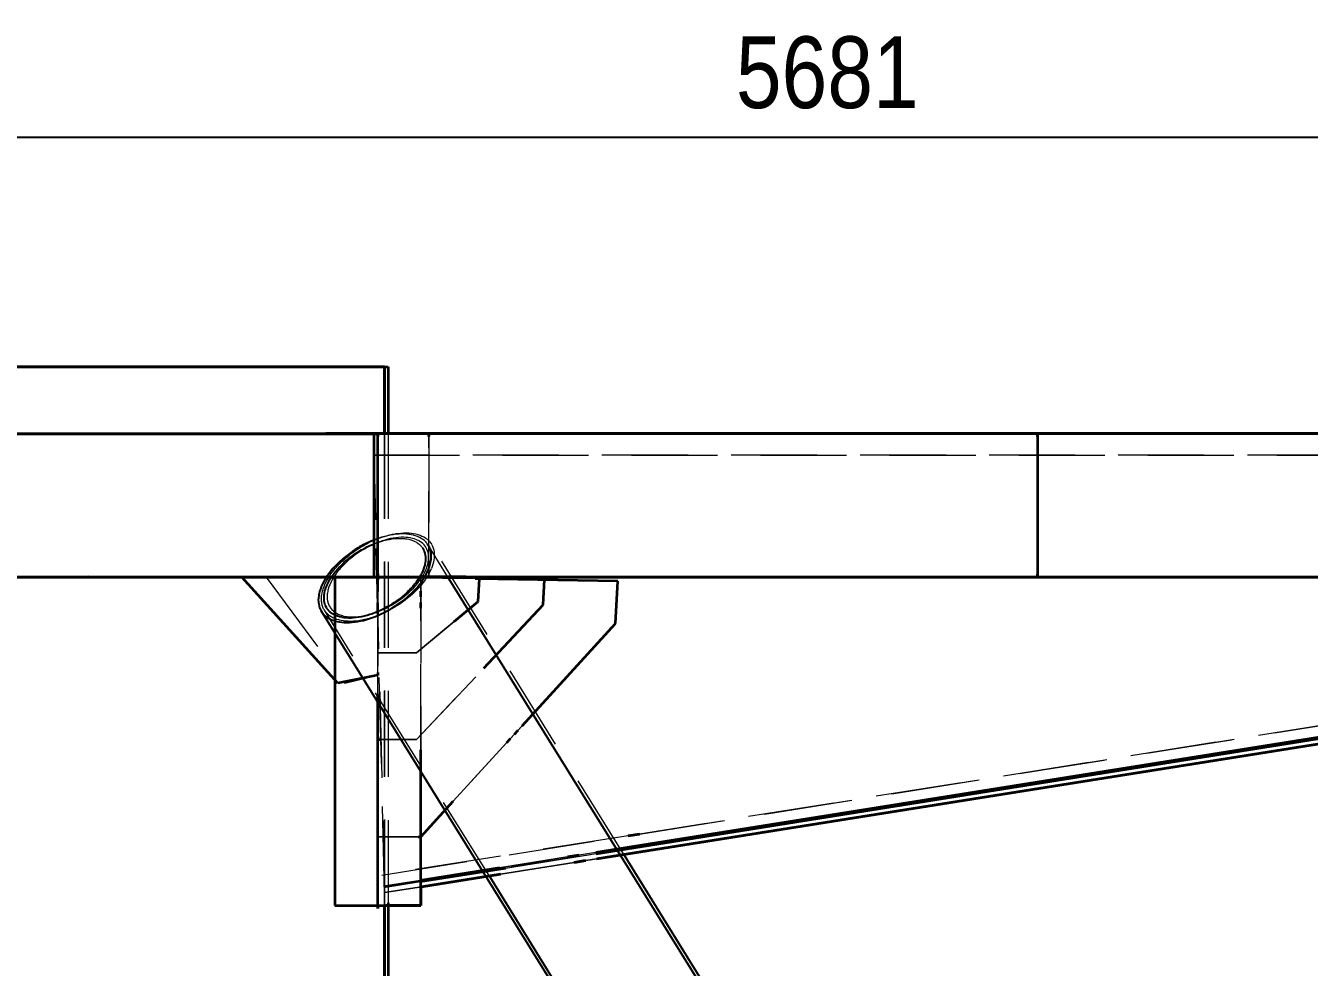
# Model space of a CAD drawing. Header units: millimetres. Extents: x -11795 to 47768, y 22971 to 65021.
# Drawn here: x 16617 to 18855, y 40875 to 42516 of the extents above; entities that cross this region are included whole.
import ezdxf

# ---------------------------------------------------------------- set-up
doc = ezdxf.new("R2010")
doc.units = ezdxf.units.MM
doc.linetypes.add('HIDDEN_50', pattern=[225, 150, -75])
for name, color, linetype, lineweight in [('DIMENSIONS', 3, 'Continuous', 18), ('PLATE_HIDDEN', 8, 'HIDDEN_50', 18), ('PLATE_VISIBLE', 7, 'Continuous', 35), ('PROFILE_HIDDEN', 9, 'HIDDEN_50', 18), ('PROFILE_VISIBLE', 4, 'Continuous', 25)]:
    doc.layers.add(name, color=color, linetype=linetype, lineweight=lineweight)
doc.styles.add('OpenSansCondensed-Light', font='OpenSansCondensed-Light.ttf')
doc.dimstyles.new('DIM_1_50', dxfattribs={"dimscale": 50, "dimtxt": 2.5, "dimasz": 2.5, "dimexe": 1.5, "dimexo": 1.5, "dimgap": 1, "dimtad": 1, "dimdec": 0, "dimzin": 12, "dimdsep": 46, "dimtxsty": 'OpenSansCondensed-Light', "dimtsz": 0.00125, "dimcen": 2.5, "dimclrd": 3, "dimclre": 3, "dimclrt": 3, "dimazin": 3, "dimtfac": 0.5, "dimtmove": 2, "dimatfit": 3})

msp = doc.modelspace()

# ---------------------------------------------------------------- linework, layer by layer
at = {"layer": 'PLATE_HIDDEN'}
for p, q in [((17156.2, 41804.8), (15542.1, 41804.8)), ((17231.2, 41804.8), (15633.2, 41804.8)), ((15711.4, 41804.8), (17156.2, 41804.8)), ((17110.3, 41804.9), (17245, 41804.9)), ((17163.6, 41804.9), (17110.3, 41804.9)), ((17198.4, 41804.9), (17156.2, 41804.9)), ((17245.2, 41804.9), (17156.2, 41804.9)), ((17156.2, 41804.9), (17245.2, 41804.9)), ((17248.6, 41804.9), (17163.6, 41804.9)), ((17246.2, 41804.9), (17223.3, 41804.9)), ((17223.3, 41804.9), (17246.1, 41804.9)), ((17238.3, 41804.9), (17223.3, 41804.9)), ((17223.3, 41804.9), (17242.9, 41004.9)), ((17238.3, 41804.9), (17223.3, 41804.9)), ((17223.3, 41804.9), (17242.9, 41004.9)), ((17223.3, 41804.9), (17238.3, 41804.9)), ((17242.9, 41004.9), (17223.3, 41804.9)), ((17223.3, 41804.9), (17238.3, 41804.9)), ((17238.3, 41804.9), (17223.3, 41804.9)), ((17231.2, 41554.9), (17231.2, 41804.9)), ((17231.2, 41804.9), (17246.1, 41804.9)), ((17231.2, 41554.9), (17231.2, 41804.9)), ((17231.2, 41804.9), (17246.1, 41804.9)), ((17231.2, 41804.9), (17231.2, 41554.9)), ((17231.2, 40978.8), (17231.2, 41804.9)), ((17231.2, 41554.9), (17231.2, 41804.9)), ((17231.2, 41804.9), (17246.1, 41804.9)), ((17231.2, 41554.9), (17231.2, 41804.9)), ((17231.2, 41804.9), (17246.1, 41804.9)), ((17231.2, 41555.7), (17231.2, 41804.8)), ((17231.2, 41559.9), (17231.2, 41799.9)), ((17231.2, 41559.9), (17231.2, 41799.9)), ((17231.2, 41799.9), (17231.2, 40982)), ((17231.2, 41799.9), (17231.2, 41559.9)), ((17231.2, 41799.8), (17231.2, 41560.7)), ((17242.9, 40981.7), (17242.9, 41807.1)), ((17242.9, 41807.1), (17242.9, 40981.7)), ((17242.9, 40981.7), (17242.9, 41807.1)), ((17249.1, 41806.5), (17249.1, 40987.1)), ((17320.3, 41799.9), (17320.3, 41554.9)), ((17320.3, 41554.9), (17320.3, 41799.9)), ((18381.2, 41559.9), (18381.2, 41799.9)), ((18381.2, 41799.9), (18381.2, 41559.9)), ((18381.2, 41799.9), (18381.2, 41554.9)), ((18381.2, 41554.9), (18381.2, 41799.9)), ((18381.2, 41554.9), (18381.2, 41799.9)), ((17223.3, 41767.5), (20696.8, 41767.5)), ((20696.8, 41767.5), (17223.3, 41767.5)), ((17223.3, 41767.5), (20696.8, 41767.5)), ((20696.8, 41767.5), (17223.3, 41767.5)), ((17238, 41035.6), (20691.9, 41585.5)), ((20691.9, 41585.5), (17687, 41107.1)), ((20691.9, 41585.5), (17687, 41107.1)), ((17687, 41107.1), (20691.9, 41585.5)), ((17231.2, 41554.8), (15542.1, 41554.8)), ((15633.2, 41554.8), (16726.3, 41554.8)), ((15711.4, 41554.8), (17231.2, 41554.8)), ((16726.3, 41554.8), (16726, 41555.5)), ((16726, 41555.5), (16941.5, 41554.8)), ((16941.5, 41554.8), (17231.2, 41554.8)), ((17231.2, 41553.8), (17036.6, 41554.5)), ((17036.6, 41554.5), (17173.7, 41369.8)), ((17156.2, 41554.8), (17151.2, 41554.8)), ((17151.2, 41554.8), (17156.2, 41554.8)), ((17227.7, 41554.8), (17152.9, 41554.8)), ((17156.2, 40982.3), (17156.2, 41554.9)), ((17156.2, 41554.9), (17306.2, 41554.9)), ((17186.2, 41554.8), (17156.2, 41554.8)), ((17169.9, 41554.8), (17179.9, 41554.8)), ((17176.8, 41554.9), (17226.2, 41554.9)), ((17189.8, 41554.8), (17229.6, 41554.8)), ((17226.2, 41554.8), (17196.2, 41554.8)), ((20407.7, 41554.9), (17207.5, 41554.9)), ((17207.5, 41554.9), (17357.1, 41554.9)), ((20412.7, 41554.9), (17215.8, 41554.9)), ((17215.8, 41554.9), (17219, 41554.9)), ((17219, 41554.9), (17320.3, 41554.9)), ((17231.2, 41554.8), (17227.7, 41554.8)), ((17231.2, 41554.9), (17408.4, 41556)), ((17231.2, 41554.8), (17231.2, 41555.7)), ((20621.8, 41554.9), (17231.2, 41554.9)), ((17231.2, 41554.9), (20621.8, 41554.9)), ((19194.8, 41554.9), (17231.2, 41554.9)), ((20621.8, 41554.9), (17231.2, 41554.9)), ((17231.2, 41554.9), (20621.8, 41554.9)), ((19194.8, 41554.9), (17231.2, 41554.9)), ((17231.2, 41102.4), (17231.2, 41554.9)), ((17231.2, 41554.9), (17649.5, 41548)), ((17231.2, 41272.1), (17231.2, 41554.9)), ((17231.2, 41554.9), (17521.8, 41550.1)), ((17231.2, 41422.9), (17231.2, 41554.9)), ((17231.2, 41554.9), (17231.2, 40978.8)), ((20621.8, 41554.9), (17231.2, 41554.9)), ((17231.2, 41554.9), (20621.8, 41554.9)), ((19194.8, 41554.9), (17231.2, 41554.9)), ((19196.8, 41554.9), (17231.2, 41554.9)), ((17231.2, 41383.9), (17231.2, 41553.8)), ((17400.7, 41552.1), (17236, 41554.8)), ((17255.8, 41555), (17236.1, 41554.9)), ((17266.1, 41554.9), (17236.2, 41554.9)), ((17236.2, 41554.9), (17266.1, 41554.9)), ((17266.1, 41554.9), (17236.2, 41554.9)), ((17266.1, 41554.9), (17236.2, 41554.9)), ((17236.2, 41554.9), (17266.1, 41554.9)), ((17266.1, 41554.9), (17236.2, 41554.9)), ((17236.2, 41554.9), (17266.1, 41554.9)), ((17236.2, 41554.9), (17266.1, 41554.9)), ((17266.1, 41554.9), (17236.2, 41554.9)), ((17256.1, 41554.4), (17236.2, 41554.8)), ((20621.8, 41554.9), (17241.9, 41554.9)), ((17241.9, 41554.9), (17293.8, 41554.9)), ((17335.9, 41554.9), (17276, 41554.9)), ((17276, 41554.9), (17335.9, 41554.9)), ((17335.8, 41554.9), (17276, 41554.9)), ((17335.9, 41554.9), (17276, 41554.9)), ((17276, 41554.9), (17335.9, 41554.9)), ((17335.8, 41554.9), (17276, 41554.9)), ((17276, 41554.9), (17335.8, 41554.9)), ((17276, 41554.9), (17335.9, 41554.9)), ((17335.9, 41554.9), (17276, 41554.9)), ((17405.5, 41552), (17276, 41554.1)), ((17305, 41555.3), (17285.3, 41555.2)), ((17293.8, 41554.9), (20621.8, 41554.9)), ((17306.2, 41554.9), (17301.5, 41554.9)), ((17306.2, 41530.2), (17306.2, 41554.9)), ((17306.2, 41554.9), (17306.2, 41016.8)), ((17313.2, 41554.9), (17333.1, 41554.9)), ((17320.3, 41554.9), (20562.3, 41554.9)), ((20562.3, 41554.9), (17320.3, 41554.9)), ((17320.3, 41554.9), (20562.3, 41554.9)), ((17320.3, 41554.9), (17470.2, 41554.9)), ((20562.3, 41554.9), (17320.3, 41554.9)), ((17357.1, 41554.9), (20562.3, 41554.9)), ((17357.1, 41554.9), (17506.7, 41554.9)), ((20562.3, 41554.9), (17357.1, 41554.9)), ((17405.6, 41554.9), (17375.7, 41554.9)), ((17375.7, 41554.9), (17405.6, 41554.9)), ((17405.7, 41554.9), (17375.8, 41554.9)), ((17375.8, 41554.9), (17405.7, 41554.9)), ((17375.8, 41554.9), (17405.7, 41554.9)), ((17375.8, 41554.9), (17405.7, 41554.9)), ((17405.7, 41554.9), (17375.8, 41554.9)), ((17408.4, 41556), (17383.8, 41555.9)), ((17408.4, 41556), (17406.1, 41512.4)), ((17408.2, 41551.7), (17408.4, 41556)), ((17413.8, 41043.5), (20695, 41566)), ((17470.2, 41554.9), (20696.8, 41554.9)), ((17506.7, 41554.9), (20711.9, 41554.9)), ((18306.2, 41554.9), (18456.2, 41554.9)), ((18456.2, 41554.9), (18306.2, 41554.9)), ((18456.2, 41554.9), (18306.2, 41554.9)), ((18306.2, 41554.9), (18456.2, 41554.9)), ((17231.2, 41550.1), (17231.2, 41422.9)), ((17231.2, 41550.1), (17231.2, 41388.6)), ((17231.2, 41550), (17231.2, 41276.9)), ((17231.2, 41549.9), (17231.2, 41102.4)), ((17231.2, 41510), (17231.2, 41529.9)), ((17521.8, 41550.1), (17519.5, 41506.4)), ((17649.5, 41548), (17645.6, 41474.2)), ((17406.1, 41512.4), (17298.8, 41422.9)), ((17306.2, 41510.4), (17306.2, 41520.3)), ((17231.2, 41350.6), (17231.2, 41490.1)), ((17519.5, 41506.4), (17298.8, 41272.1)), ((17306.2, 41253.8), (17306.2, 41500.6)), ((17298.8, 41422.9), (17364, 41477.2)), ((17645.6, 41474.2), (17306.2, 41102.4)), ((17298.8, 41422.9), (17231.2, 41422.9)), ((17231.2, 41422.9), (17298.8, 41422.9)), ((17298.8, 41272.1), (17415.9, 41396.4)), ((17173.7, 41369.8), (17231.2, 41383.9)), ((17475.9, 41288.3), (17482.5, 41295.6)), ((17298.8, 41272.1), (17231.2, 41272.1)), ((17236, 41272.1), (17298.8, 41272.1)), ((17362.7, 41164.4), (17455.9, 41266.4)), ((17462.6, 41273.7), (17469.2, 41281)), ((17667.3, 41104), (17238, 41035.6)), ((17667.3, 41104), (17238, 41035.6)), ((17238, 41035.6), (17667.3, 41104)), ((17306.2, 41102.4), (17231.2, 41102.4)), ((17231.2, 41102.4), (17301.5, 41102.4)), ((17561.8, 41067.1), (17443.4, 41048.3)), ((17611.5, 41072.8), (17453.6, 41047.7)), ((17453.6, 41047.7), (17611.5, 41072.8)), ((17611.2, 41075), (17581.6, 41070.3)), ((17593.2, 41060.7), (17612.9, 41063.8)), ((17612.9, 41063.8), (17593.2, 41060.7)), ((17593.2, 41060.7), (17612.9, 41063.8)), ((17593.2, 41060.7), (17612.9, 41063.8)), ((17612.9, 41063.8), (17593.2, 41060.7)), ((17593.2, 41060.7), (17612.9, 41063.8)), ((17612.9, 41063.8), (17593.2, 41060.7)), ((17241.1, 41016.1), (17384.2, 41038.8)), ((17445.2, 41037.1), (17573.5, 41057.6)), ((17573.5, 41057.6), (17445.2, 41037.1)), ((17445.2, 41037.1), (17573.5, 41057.6)), ((17445.2, 41037.1), (17573.5, 41057.6)), ((17573.5, 41057.6), (17445.2, 41037.1)), ((17445.2, 41037.1), (17573.5, 41057.6)), ((17573.5, 41057.6), (17445.2, 41037.1)), ((17305.2, 41026.3), (17241.1, 41016.1)), ((17305.6, 41024.1), (17241.4, 41013.9)), ((17241.4, 41013.9), (17305.6, 41024.1)), ((17242.9, 41004.9), (17307, 41015.1)), ((17307, 41015.1), (17242.9, 41004.9)), ((17242.9, 41004.9), (17307, 41015.1)), ((17242.9, 41004.9), (17307, 41015.1)), ((17307, 41015.1), (17242.9, 41004.9)), ((17242.9, 41004.9), (17307, 41015.1)), ((17307, 41015.1), (17242.9, 41004.9)), ((17245.2, 40982.3), (17156.2, 40982.3))]:
    msp.add_line(p, q, dxfattribs=at)
at = {"layer": 'PLATE_VISIBLE'}
for p, q in [((15174.2, 41921.4), (17249.1, 41921.4)), ((17242.9, 41921.4), (15174.2, 41921.4)), ((17242.9, 41807.1), (17242.9, 41921.4)), ((17242.9, 41921.4), (17242.9, 41807.1)), ((17242.9, 41807.1), (17242.9, 41921.4)), ((17249.1, 41921.4), (17249.1, 41806.5)), ((15542.1, 41804.8), (17156.2, 41804.8)), ((15633.2, 41804.8), (17231.2, 41804.8)), ((17156.2, 41804.8), (15711.4, 41804.8)), ((20621.8, 41804.9), (17140.3, 41804.9)), ((17140.3, 41804.9), (17193.6, 41804.9)), ((17156.2, 41804.9), (17306.2, 41804.9)), ((17193.6, 41804.9), (20621.8, 41804.9)), ((17306.2, 41804.9), (17198.4, 41804.9)), ((19196.8, 41804.9), (17224.2, 41804.9)), ((17224.2, 41804.9), (17224.2, 41554.9)), ((17231.2, 41799.9), (17231.2, 41804.9)), ((17231.2, 41804.9), (19194.8, 41804.9)), ((17231.2, 41799.9), (17231.2, 41804.9)), ((17231.2, 41804.9), (19194.8, 41804.9)), ((17231.2, 41554.9), (17231.2, 41804.9)), ((17231.2, 41804.9), (17231.2, 41799.9)), ((19194.8, 41804.9), (17231.2, 41804.9)), ((17231.2, 41804.9), (17231.2, 41799.9)), ((17231.2, 41804.8), (17231.2, 41799.8)), ((20696.8, 41804.9), (17238.3, 41804.9)), ((20696.8, 41804.9), (17238.3, 41804.9)), ((17238.3, 41804.9), (20696.8, 41804.9)), ((17238.3, 41804.9), (20771.8, 41804.9)), ((20771.8, 41804.9), (17238.3, 41804.9)), ((17245, 41804.9), (20621.8, 41804.9)), ((17306.2, 41804.9), (17245.2, 41804.9)), ((17245.2, 41804.9), (17306.2, 41804.9)), ((17246.1, 41804.9), (19194.8, 41804.9)), ((17246.1, 41804.9), (19194.8, 41804.9)), ((17246.1, 41804.9), (17287.2, 41804.9)), ((17246.1, 41804.9), (19194.8, 41804.9)), ((17246.1, 41804.9), (19196.8, 41804.9)), ((17314.7, 41804.9), (17246.2, 41804.9)), ((20621.8, 41804.9), (17248.6, 41804.9)), ((17287.2, 41804.9), (17522.2, 41804.9)), ((17306.2, 41804.9), (20621.8, 41804.9)), ((20621.8, 41804.9), (17306.2, 41804.9)), ((17306.2, 41804.9), (20621.8, 41804.9)), ((20621.8, 41804.9), (17306.2, 41804.9)), ((17306.2, 41804.9), (20621.8, 41804.9)), ((20621.8, 41804.9), (17306.2, 41804.9)), ((17306.2, 41804.9), (20621.8, 41804.9)), ((20621.8, 41804.9), (17306.2, 41804.9)), ((17306.2, 41804.9), (20621.8, 41804.9)), ((20621.8, 41804.9), (17306.2, 41804.9)), ((17306.2, 41804.9), (20621.8, 41804.9)), ((20621.8, 41804.9), (17306.2, 41804.9)), ((17522.2, 41804.9), (17314.7, 41804.9)), ((20562.3, 41804.9), (17320.3, 41804.9)), ((17320.3, 41804.9), (17320.3, 41799.9)), ((17320.3, 41799.9), (17320.3, 41804.9)), ((17320.3, 41804.9), (20562.3, 41804.9)), ((20283.3, 41804.9), (17483.1, 41804.9)), ((17483.1, 41804.9), (17539.9, 41804.9)), ((17539.9, 41804.9), (17483.1, 41804.9)), ((17483.1, 41804.9), (20283.3, 41804.9)), ((17522.2, 41804.9), (20771.8, 41804.9)), ((20771.8, 41804.9), (17522.2, 41804.9)), ((17539.9, 41804.9), (20582.5, 41804.9)), ((20582.5, 41804.9), (17539.9, 41804.9)), ((18456.2, 41804.9), (18306.2, 41804.9)), ((18306.2, 41804.9), (18456.2, 41804.9)), ((18306.2, 41804.9), (18456.2, 41804.9)), ((18456.2, 41804.9), (18306.2, 41804.9)), ((18381.2, 41799.9), (18381.2, 41804.9)), ((18381.2, 41804.9), (18381.2, 41799.9)), ((18381.2, 41804.9), (18381.2, 41554.9)), ((18381.2, 41804.9), (18381.2, 41799.9)), ((18381.2, 41799.9), (18381.2, 41804.9)), ((18381.2, 41799.9), (18381.2, 41804.9)), ((15542.1, 41554.8), (17151.2, 41554.8)), ((15542.2, 41554.8), (17169.9, 41554.8)), ((16726.3, 41554.8), (15633.2, 41554.8)), ((17151.2, 41554.8), (15711.4, 41554.8)), ((17152.9, 41554.8), (15711.5, 41554.8)), ((16726, 41555.5), (16726.3, 41554.8)), ((16941.5, 41554.8), (16726, 41555.5)), ((17156.2, 41554.8), (16941.5, 41554.8)), ((16993.9, 41554.9), (17176.8, 41554.9)), ((17161.2, 41369.8), (16993.9, 41554.9)), ((17190.4, 41554.9), (17138.5, 41554.9)), ((17138.5, 41554.9), (17313.2, 41554.9)), ((17156.2, 41554.9), (17156.2, 40982.3)), ((17301.5, 41554.9), (17156.2, 41554.9)), ((17179.9, 41554.8), (17189.8, 41554.8)), ((17196.2, 41554.8), (17186.2, 41554.8)), ((20557, 41554.9), (17190.4, 41554.9)), ((17224.2, 41554.9), (19196.8, 41554.9)), ((17226.2, 41554.9), (17231.2, 41554.9)), ((17231.2, 41554.8), (17226.2, 41554.8)), ((17229.6, 41554.8), (17234.6, 41554.8)), ((17231.2, 41560.7), (17231.2, 41555.7)), ((17231.2, 41554.9), (17231.2, 41559.9)), ((17231.2, 41554.9), (17231.2, 41559.9)), ((17231.2, 41559.9), (17231.2, 41554.9)), ((17231.2, 41555.7), (17231.2, 41554.8)), ((17236.2, 41554.9), (17231.2, 41554.9)), ((17231.2, 41554.9), (17236.2, 41554.9)), ((17236.2, 41554.9), (17231.2, 41554.9)), ((17236.2, 41554.9), (17231.2, 41554.9)), ((17231.2, 41554.9), (17236.2, 41554.9)), ((17236.2, 41554.9), (17231.2, 41554.9)), ((17231.2, 41554.9), (17231.2, 41549.9)), ((17236.2, 41554.8), (17231.2, 41554.9)), ((17231.2, 41554.9), (17231.2, 41550)), ((17236, 41554.8), (17231.2, 41554.9)), ((17236.1, 41554.9), (17231.2, 41554.9)), ((17231.2, 41554.9), (17231.2, 41550.1)), ((17231.2, 41554.9), (17231.2, 41550.1)), ((17231.2, 41529.9), (17231.2, 41554.9)), ((17231.2, 41554.9), (17236.2, 41554.9)), ((17231.2, 41554.9), (17236.2, 41554.9)), ((17236.2, 41554.9), (17231.2, 41554.9)), ((17234.6, 41554.8), (17231.2, 41554.8)), ((17285.3, 41555.2), (17255.8, 41555)), ((17276, 41554.1), (17256.1, 41554.4)), ((17276, 41554.9), (17266.1, 41554.9)), ((17266.1, 41554.9), (17276, 41554.9)), ((17276, 41554.9), (17266.1, 41554.9)), ((17276, 41554.9), (17266.1, 41554.9)), ((17266.1, 41554.9), (17276, 41554.9)), ((17276, 41554.9), (17266.1, 41554.9)), ((17266.1, 41554.9), (17276, 41554.9)), ((17266.1, 41554.9), (17276, 41554.9)), ((17276, 41554.9), (17266.1, 41554.9)), ((17383.8, 41555.9), (17305, 41555.3)), ((17333.1, 41554.9), (20497, 41554.9)), ((17375.7, 41554.9), (17335.8, 41554.9)), ((19194.8, 41554.9), (17335.8, 41554.9)), ((17335.8, 41554.9), (17375.7, 41554.9)), ((17375.8, 41554.9), (17335.9, 41554.9)), ((17335.9, 41554.9), (17375.8, 41554.9)), ((20497.1, 41554.9), (17335.9, 41554.9)), ((17335.9, 41554.9), (17375.8, 41554.9)), ((17335.9, 41554.9), (17375.8, 41554.9)), ((17375.8, 41554.9), (17335.9, 41554.9)), ((17521.8, 41550.1), (17400.7, 41552.1)), ((17649.5, 41548), (17405.5, 41552)), ((19194.8, 41554.9), (17405.6, 41554.9)), ((17405.6, 41554.9), (19194.8, 41554.9)), ((20497.1, 41554.9), (17405.7, 41554.9)), ((17405.7, 41554.9), (20497.1, 41554.9)), ((17405.7, 41554.9), (20497.1, 41554.9)), ((17405.7, 41554.9), (20497.1, 41554.9)), ((20497.1, 41554.9), (17405.7, 41554.9)), ((17406.1, 41512.4), (17408.2, 41551.7)), ((18456.2, 41554.9), (18306.2, 41554.9)), ((18306.2, 41554.9), (18456.2, 41554.9)), ((18456.2, 41554.9), (18306.2, 41554.9)), ((18306.2, 41554.9), (18456.2, 41554.9)), ((18381.2, 41554.9), (18381.2, 41559.9)), ((18381.2, 41559.9), (18381.2, 41554.9)), ((17306.2, 41520.3), (17306.2, 41530.2)), ((17519.5, 41506.4), (17521.8, 41550.1)), ((20473, 41530.6), (17611.2, 41075)), ((17645.6, 41474.2), (17649.5, 41548)), ((17231.2, 41490.1), (17231.2, 41510)), ((17306.2, 41500.6), (17306.2, 41510.4)), ((17364, 41477.2), (17406.1, 41512.4)), ((20463.5, 41526.9), (17611.5, 41072.8)), ((17611.5, 41072.8), (20463.5, 41526.9)), ((17612.9, 41063.8), (20474.8, 41519.5)), ((20474.8, 41519.5), (17612.9, 41063.8)), ((17612.9, 41063.8), (20474.8, 41519.5)), ((17612.9, 41063.8), (20474.8, 41519.5)), ((20474.8, 41519.5), (17612.9, 41063.8)), ((17612.9, 41063.8), (20474.8, 41519.5)), ((20474.8, 41519.5), (17612.9, 41063.8)), ((17415.9, 41396.4), (17519.5, 41506.4)), ((17482.5, 41295.6), (17645.6, 41474.2)), ((17231.2, 41383.9), (17161.2, 41369.8)), ((17231.2, 41388.6), (17231.2, 41383.9)), ((17231.2, 40977), (17231.2, 41350.6)), ((17469.2, 41281), (17475.9, 41288.3)), ((17231.2, 41276.9), (17231.2, 41272.1)), ((17231.2, 41272.1), (17236, 41272.1)), ((17455.9, 41266.4), (17462.6, 41273.7)), ((17306.2, 40982.3), (17306.2, 41253.8)), ((17306.2, 41102.4), (17362.7, 41164.4)), ((17687, 41107.1), (17667.3, 41104)), ((17687, 41107.1), (17667.3, 41104)), ((17667.3, 41104), (17687, 41107.1)), ((17301.5, 41102.4), (17306.2, 41102.4)), ((17581.6, 41070.3), (17561.8, 41067.1)), ((17573.5, 41057.6), (17593.2, 41060.7)), ((17593.2, 41060.7), (17573.5, 41057.6)), ((17573.5, 41057.6), (17593.2, 41060.7)), ((17573.5, 41057.6), (17593.2, 41060.7)), ((17593.2, 41060.7), (17573.5, 41057.6)), ((17573.5, 41057.6), (17593.2, 41060.7)), ((17593.2, 41060.7), (17573.5, 41057.6)), ((17443.4, 41048.3), (17305.2, 41026.3)), ((17453.6, 41047.7), (17305.6, 41024.1)), ((17305.6, 41024.1), (17453.6, 41047.7)), ((17307, 41015.1), (17445.2, 41037.1)), ((17445.2, 41037.1), (17307, 41015.1)), ((17307, 41015.1), (17445.2, 41037.1)), ((17307, 41015.1), (17445.2, 41037.1)), ((17445.2, 41037.1), (17307, 41015.1)), ((17307, 41015.1), (17445.2, 41037.1)), ((17445.2, 41037.1), (17307, 41015.1)), ((17384.2, 41038.8), (17413.8, 41043.5)), ((17306.2, 41016.8), (17306.2, 40982.3)), ((17156.2, 40982.3), (17306.2, 40982.3)), ((17231.2, 40982), (17231.2, 40977)), ((17242.9, 40400), (17242.9, 40981.7)), ((17242.9, 40981.7), (17242.9, 40400)), ((17242.9, 40400), (17242.9, 40981.7)), ((17306.2, 40982.3), (17245.2, 40982.3)), ((17249.1, 40987.1), (17249.1, 38129.2))]:
    msp.add_line(p, q, dxfattribs=at)
at = {"layer": 'PROFILE_HIDDEN'}
for p, q in [((17222, 41618), (17225.9, 41619.7)), ((17227.4, 41620.7), (17224.8, 41619.6)), ((17225.9, 41619.7), (17231, 41621.8)), ((17230, 41621.6), (17227.4, 41620.7)), ((17232.6, 41622.5), (17230, 41621.6)), ((17231, 41621.8), (17232.3, 41622.3)), ((17232.3, 41622.3), (17236.2, 41623.8)), ((17237.8, 41624.2), (17232.6, 41622.5)), ((17236.2, 41623.8), (17241.4, 41625.5)), ((17236.9, 41617.1), (17241.8, 41618.5)), ((17240.2, 41624.9), (17237.8, 41624.2)), ((17243.7, 41619.4), (17238.9, 41617.9)), ((17242.9, 41625.7), (17240.2, 41624.9)), ((17241.4, 41625.5), (17242.5, 41625.8)), ((17241.8, 41618.5), (17244.1, 41619.1)), ((17242.5, 41625.8), (17246.6, 41627)), ((17248, 41626.9), (17242.9, 41625.7)), ((17244.8, 41619.7), (17243.7, 41619.4)), ((17244.1, 41619.1), (17246.6, 41619.7)), ((17248.6, 41620.7), (17244.8, 41619.7)), ((17246.6, 41627), (17251.7, 41628.4)), ((17246.6, 41619.7), (17251.4, 41620.6)), ((17250.3, 41627.4), (17248, 41626.9)), ((17253.4, 41621.9), (17248.6, 41620.7)), ((17253, 41628), (17250.3, 41627.4)), ((17251.4, 41620.6), (17253.5, 41621)), ((17251.7, 41628.4), (17252.7, 41628.6)), ((17252.7, 41628.6), (17256.7, 41629.5)), ((17258, 41628.8), (17253, 41628)), ((17254.3, 41622), (17253.4, 41621.9)), ((17253.5, 41621), (17256, 41621.4)), ((17258.1, 41622.8), (17254.3, 41622)), ((17256, 41621.4), (17260.6, 41621.9)), ((17256.7, 41629.5), (17261.7, 41630.4)), ((17260.2, 41629.1), (17258, 41628.8)), ((17262.8, 41623.4), (17258.1, 41622.8)), ((17262.8, 41629.5), (17260.2, 41629.1)), ((17260.6, 41621.9), (17262.6, 41622.1)), ((17261.7, 41630.4), (17262.6, 41630.6)), ((17262.6, 41630.6), (17266.6, 41631.1)), ((17262.6, 41622.1), (17265.1, 41622.3)), ((17267.6, 41629.9), (17262.8, 41629.5)), ((17263.6, 41623.5), (17262.8, 41623.4)), ((17267.3, 41623.9), (17263.6, 41623.5)), ((17265.1, 41622.3), (17269.4, 41622.4)), ((17266.6, 41631.1), (17271.4, 41631.6)), ((17271.7, 41624.2), (17267.3, 41623.9)), ((17269.6, 41630), (17267.6, 41629.9)), ((17269.4, 41622.4), (17271.2, 41622.3)), ((17272.2, 41630.1), (17269.6, 41630)), ((17271.2, 41622.3), (17273.6, 41622.3)), ((17271.4, 41631.6), (17272.2, 41631.7)), ((17272.4, 41624.2), (17271.7, 41624.2)), ((17272.2, 41631.7), (17276.1, 41631.9)), ((17276.7, 41630.1), (17272.2, 41630.1)), ((17276, 41624.2), (17272.4, 41624.2)), ((17273.6, 41622.3), (17277.7, 41621.9)), ((17280.2, 41624.1), (17276, 41624.2)), ((17276.1, 41631.9), (17280.6, 41632)), ((17278.6, 41630), (17276.7, 41630.1)), ((17277.7, 41621.9), (17279.3, 41621.7)), ((17281.1, 41629.9), (17278.6, 41630)), ((17279.3, 41621.7), (17281.6, 41621.4)), ((17280.8, 41624), (17280.2, 41624.1)), ((17280.6, 41632), (17281.3, 41632)), ((17284.2, 41623.7), (17280.8, 41624)), ((17285.3, 41629.4), (17281.1, 41629.9)), ((17281.3, 41632), (17285, 41631.8)), ((17281.6, 41621.4), (17285.3, 41620.7)), ((17288.1, 41623.1), (17284.2, 41623.7)), ((17285, 41631.8), (17289.3, 41631.5)), ((17286.9, 41629.2), (17285.3, 41629.4)), ((17285.3, 41620.7), (17286.7, 41620.3)), ((17286.7, 41620.3), (17288.9, 41619.7)), ((17289.4, 41628.8), (17286.9, 41629.2)), ((17291.8, 41622.3), (17288.5, 41623)), ((17288.9, 41619.7), (17292.2, 41618.6)), ((17289.3, 41631.5), (17289.8, 41631.4)), ((17293.2, 41627.9), (17289.4, 41628.8)), ((17289.8, 41631.4), (17293.4, 41630.9)), ((17295.3, 41621.3), (17291.8, 41622.3)), ((17292.2, 41618.6), (17293.4, 41618.1)), ((17294.7, 41627.5), (17293.2, 41627.9)), ((17293.4, 41630.9), (17297.3, 41630.1)), ((17296.9, 41626.9), (17294.7, 41627.5)), ((17298.5, 41620.1), (17295.6, 41621.2)), ((17300.4, 41625.6), (17296.9, 41626.9)), ((17297.8, 41630), (17301.1, 41629.1)), ((17301.6, 41618.7), (17298.5, 41620.1)), ((17301.6, 41625), (17300.4, 41625.6)), ((17301.1, 41629.1), (17304.6, 41627.9)), ((17303.7, 41624.1), (17301.6, 41625)), ((17304.5, 41617.1), (17301.9, 41618.5)), ((17306.7, 41622.4), (17303.7, 41624.1)), ((17305, 41627.8), (17308, 41626.5)), ((17307.7, 41621.8), (17306.7, 41622.4)), ((17309.6, 41620.6), (17307.7, 41621.8)), ((17308, 41626.5), (17311.1, 41624.9)), ((17312.2, 41618.5), (17309.6, 41620.6)), ((17311.4, 41624.8), (17314, 41623.1)), ((17313, 41617.8), (17312.2, 41618.5)), ((17314, 41623.1), (17316.7, 41621.1)), ((17316.9, 41621), (17319.2, 41618.9)), ((17319.2, 41618.9), (17321.4, 41616.6)), ((17182.9, 41594.6), (17186.1, 41596.9)), ((17186.1, 41596.9), (17190.7, 41600.3)), ((17190.7, 41600.3), (17192.2, 41601.3)), ((17195.6, 41596.3), (17191.2, 41593.1)), ((17192.2, 41601.3), (17195.5, 41603.5)), ((17195.5, 41603.5), (17200.4, 41606.6)), ((17197, 41597.2), (17195.6, 41596.3)), ((17200.2, 41599.3), (17197, 41597.2)), ((17204.8, 41602.2), (17200.2, 41599.3)), ((17200.4, 41606.6), (17201.8, 41607.4)), ((17201.8, 41607.4), (17205.4, 41609.5)), ((17206.2, 41603), (17204.8, 41602.2)), ((17205.4, 41609.5), (17210.4, 41612.3)), ((17209.6, 41605), (17206.2, 41603)), ((17214.4, 41607.6), (17209.6, 41605)), ((17210.4, 41612.3), (17211.8, 41613)), ((17211.8, 41613), (17215.5, 41615)), ((17215.7, 41608.2), (17214.4, 41607.6)), ((17215.5, 41615), (17220.7, 41617.4)), ((17219.2, 41610), (17215.7, 41608.2)), ((17224.1, 41612.2), (17219.2, 41610)), ((17220.7, 41617.4), (17222, 41618)), ((17225.3, 41612.7), (17224.1, 41612.2)), ((17229, 41614.3), (17225.3, 41612.7)), ((17225.9, 41613.3), (17227.1, 41613.8)), ((17227.1, 41613.8), (17232, 41615.6)), ((17234, 41616.2), (17229, 41614.3)), ((17232, 41615.6), (17234.4, 41616.3)), ((17235.1, 41616.6), (17234, 41616.2)), ((17234.4, 41616.3), (17236.9, 41617.1)), ((17238.9, 41617.9), (17235.1, 41616.6)), ((17293.4, 41618.1), (17295.4, 41617.2)), ((17295.4, 41617.2), (17298.3, 41615.6)), ((17298.3, 41615.6), (17299.2, 41615)), ((17299.2, 41615), (17301, 41613.9)), ((17301, 41613.9), (17303.5, 41611.9)), ((17303.5, 41611.9), (17304.2, 41611.2)), ((17304.2, 41611.2), (17305.7, 41609.8)), ((17307.1, 41615.2), (17304.5, 41617.1)), ((17305.7, 41609.8), (17307.7, 41607.5)), ((17309.5, 41613.3), (17307.3, 41615.1)), ((17307.7, 41607.5), (17308.2, 41606.7)), ((17308.2, 41606.7), (17308.8, 41605.9)), ((17311.7, 41611.1), (17309.5, 41613.3)), ((17313.6, 41608.7), (17311.8, 41611)), ((17314.5, 41616.3), (17313, 41617.8)), ((17315.3, 41606.2), (17313.6, 41608.7)), ((17316.7, 41613.8), (17314.5, 41616.3)), ((17316.7, 41603.5), (17315.3, 41606.1)), ((17317.2, 41613), (17316.7, 41613.8)), ((17317.8, 41600.7), (17316.7, 41603.5)), ((17317.9, 41612.1), (17317.2, 41613)), ((17318.7, 41597.8), (17317.8, 41600.7)), ((17319.3, 41594.7), (17318.7, 41597.8)), ((17352.7, 41556.1), (17321.1, 41607)), ((17321.5, 41616.5), (17323.3, 41614.1)), ((17323.3, 41614.1), (17325, 41611.4)), ((17659.1, 41072.5), (17325, 41611.4)), ((17325, 41611.3), (17326.4, 41608.5)), ((17326.4, 41608.5), (17327.6, 41605.5)), ((17327.6, 41605.5), (17328.5, 41602.4)), ((17328.5, 41602.4), (17329.1, 41599.1)), ((17329.1, 41599.1), (17329.5, 41595.7)), ((17158.8, 41572.2), (17161.1, 41574.7)), ((17161.1, 41574.7), (17164.8, 41578.6)), ((17164.8, 41578.6), (17166.2, 41579.9)), ((17166.2, 41579.9), (17168.7, 41582.4)), ((17171.1, 41575.8), (17167.5, 41572.1)), ((17168.7, 41582.4), (17172.8, 41586.2)), ((17172.4, 41577.1), (17171.1, 41575.8)), ((17174.8, 41579.4), (17172.4, 41577.1)), ((17172.8, 41586.2), (17174.3, 41587.4)), ((17174.3, 41587.4), (17177.1, 41589.9)), ((17178.6, 41583), (17174.8, 41579.4)), ((17177.1, 41589.9), (17181.5, 41593.5)), ((17180, 41584.2), (17178.6, 41583)), ((17182.7, 41586.5), (17180, 41584.2)), ((17181.5, 41593.5), (17182.9, 41594.6)), ((17186.9, 41589.9), (17182.7, 41586.5)), ((17188.2, 41590.9), (17186.9, 41589.9)), ((17191.2, 41593.1), (17188.2, 41590.9)), ((17315.8, 41570.1), (17317.1, 41573.9)), ((17317.2, 41574), (17318.2, 41577.5)), ((17318.2, 41577.5), (17318.9, 41581.1)), ((17318.9, 41581.3), (17319.4, 41584.7)), ((17319.6, 41591.4), (17319.3, 41594.7)), ((17319.4, 41584.7), (17319.6, 41588.1)), ((17319.6, 41588.2), (17319.6, 41591.4)), ((17327.1, 41577.2), (17325.8, 41573.3)), ((17328.1, 41581.1), (17327.1, 41577.4)), ((17328.9, 41584.9), (17328.1, 41581.1)), ((17329.3, 41588.6), (17328.9, 41585)), ((17329.5, 41592.2), (17329.3, 41588.6)), ((17329.5, 41595.7), (17329.5, 41592.3)), ((17143.1, 41550.5), (17145.5, 41554.6)), ((17145.5, 41554.6), (17146.6, 41556.2)), ((17146.6, 41556.2), (17148.2, 41558.6)), ((17148.2, 41558.6), (17151.1, 41562.7)), ((17153.1, 41553), (17150.9, 41549.1)), ((17151.1, 41562.7), (17152.3, 41564.2)), ((17152.3, 41564.2), (17154.2, 41566.7)), ((17154.1, 41554.5), (17153.1, 41553)), ((17155.5, 41556.8), (17154.1, 41554.5)), ((17154.2, 41566.7), (17157.5, 41570.7)), ((17158.2, 41560.7), (17155.5, 41556.8)), ((17157.5, 41570.7), (17158.8, 41572.2)), ((17159.3, 41562.2), (17158.2, 41560.7)), ((17161.1, 41564.5), (17159.3, 41562.2)), ((17164.2, 41568.3), (17161.1, 41564.5)), ((17165.4, 41569.7), (17164.2, 41568.3)), ((17167.5, 41572.1), (17165.4, 41569.7)), ((17305.8, 41551.4), (17308.1, 41554.8)), ((17308.1, 41554.8), (17310.4, 41558.7)), ((17310.5, 41559), (17312.4, 41562.5)), ((17312.4, 41562.5), (17314.3, 41566.3)), ((17315.5, 41553.1), (17312.8, 41549)), ((17314.4, 41566.6), (17315.8, 41570.1)), ((17318.1, 41557.2), (17315.8, 41553.5)), ((17320.4, 41561.2), (17318.1, 41557.2)), ((17322.5, 41565.3), (17320.6, 41561.6)), ((17324.3, 41569.3), (17322.5, 41565.3)), ((17325.8, 41573.3), (17324.4, 41569.6)), ((17133.8, 41526.7), (17134.7, 41530.5)), ((17134.7, 41530.5), (17135.2, 41532.3)), ((17135.2, 41532.3), (17135.9, 41534.4)), ((17135.9, 41534.4), (17137.3, 41538.4)), ((17137.3, 41538.4), (17138, 41540.1)), ((17138, 41540.1), (17139, 41542.4)), ((17139, 41542.4), (17140.9, 41546.4)), ((17140.9, 41546.4), (17141.8, 41548.1)), ((17141.8, 41548.1), (17143.1, 41550.5)), ((17143.8, 41530.4), (17143.1, 41526.8)), ((17144.2, 41532), (17143.8, 41530.4)), ((17144.7, 41534), (17144.2, 41532)), ((17145.8, 41537.7), (17144.7, 41534)), ((17146.5, 41539.4), (17145.8, 41537.7)), ((17147.3, 41541.5), (17146.5, 41539.4)), ((17149, 41545.3), (17147.3, 41541.5)), ((17149.8, 41546.9), (17149, 41545.3)), ((17150.9, 41549.1), (17149.8, 41546.9)), ((17285.7, 41528.5), (17286.3, 41529)), ((17286.3, 41529), (17289.5, 41532.1)), ((17289.5, 41532.1), (17293.1, 41535.8)), ((17295.6, 41529.2), (17291.6, 41525.4)), ((17293.1, 41535.8), (17293.6, 41536.3)), ((17293.6, 41536.3), (17296.5, 41539.5)), ((17296.2, 41529.8), (17295.6, 41529.2)), ((17299.4, 41533), (17296.2, 41529.8)), ((17296.5, 41539.5), (17299.7, 41543.3)), ((17303.1, 41537), (17299.4, 41533)), ((17299.7, 41543.3), (17300.1, 41543.8)), ((17300.1, 41543.8), (17302.7, 41547.1)), ((17302.7, 41547.1), (17305.5, 41551)), ((17303.5, 41537.5), (17303.1, 41537)), ((17306.5, 41541), (17303.5, 41537.5)), ((17309.7, 41545), (17306.5, 41541)), ((17310.1, 41545.5), (17309.7, 41545)), ((17312.8, 41549), (17310.1, 41545.5)), ((17132.8, 41515.7), (17132.9, 41517.5)), ((17133, 41512.3), (17132.8, 41515.7)), ((17132.9, 41519.3), (17133.2, 41523)), ((17132.9, 41517.5), (17132.9, 41519.3)), ((17133.3, 41510.6), (17133, 41512.3)), ((17133.2, 41523), (17133.5, 41524.7)), ((17133.5, 41508.9), (17133.3, 41510.6)), ((17133.5, 41524.7), (17133.8, 41526.7)), ((17134.3, 41505.7), (17133.5, 41508.9)), ((17142.8, 41523.3), (17142.7, 41519.9)), ((17142.7, 41519.9), (17142.8, 41518.2)), ((17143, 41525), (17142.8, 41523.3)), ((17142.8, 41518.2), (17142.9, 41516.6)), ((17142.9, 41516.6), (17143.3, 41513.5)), ((17143.1, 41526.8), (17143, 41525)), ((17143.3, 41513.5), (17143.7, 41512)), ((17143.7, 41512), (17144.1, 41510.4)), ((17144.1, 41510.4), (17145.1, 41507.5)), ((17145.1, 41507.5), (17145.7, 41506.2)), ((17255.2, 41506.1), (17259.8, 41508.9)), ((17259.8, 41508.9), (17260.8, 41509.5)), ((17260.8, 41509.5), (17264.5, 41511.9)), ((17269.2, 41507.8), (17264.4, 41504.6)), ((17264.5, 41511.9), (17269, 41515)), ((17269, 41515), (17269.8, 41515.6)), ((17270.2, 41508.4), (17269.2, 41507.8)), ((17269.8, 41515.6), (17273.3, 41518.2)), ((17274, 41511.1), (17270.2, 41508.4)), ((17273.3, 41518.2), (17277.6, 41521.5)), ((17278.6, 41514.5), (17274, 41511.1)), ((17277.6, 41521.5), (17278.3, 41522.1)), ((17278.3, 41522.1), (17281.7, 41525)), ((17279.4, 41515.1), (17278.6, 41514.5)), ((17283.1, 41518), (17279.4, 41515.1)), ((17281.7, 41525), (17285.7, 41528.5)), ((17287.4, 41521.6), (17283.1, 41518)), ((17288.1, 41522.3), (17287.4, 41521.6)), ((17291.6, 41525.4), (17288.1, 41522.3)), ((17134.8, 41504.3), (17134.3, 41505.7)), ((17135.3, 41502.7), (17134.8, 41504.3)), ((17136.6, 41499.7), (17135.3, 41502.7)), ((17137.3, 41498.4), (17136.6, 41499.7)), ((17138.2, 41497), (17137.3, 41498.4)), ((17140, 41494.4), (17138.2, 41497)), ((17424.9, 41034.5), (17138.2, 41497)), ((17140.9, 41493.3), (17140, 41494.4)), ((17142.1, 41491.9), (17140.9, 41493.3)), ((17144.4, 41489.7), (17142.1, 41491.9)), ((17145.5, 41488.7), (17144.4, 41489.7)), ((17146.9, 41487.6), (17145.5, 41488.7)), ((17145.7, 41506.2), (17146.3, 41504.8)), ((17146.3, 41504.8), (17147.9, 41502.2)), ((17149.7, 41485.7), (17146.9, 41487.6)), ((17147.9, 41502.2), (17148.7, 41501.1)), ((17148.7, 41501.1), (17149.7, 41499.8)), ((17149.7, 41499.8), (17151.7, 41497.5)), ((17151, 41485), (17149.7, 41485.7)), ((17152.8, 41484), (17151, 41485)), ((17151.7, 41497.5), (17152.7, 41496.6)), ((17152.7, 41496.6), (17154, 41495.4)), ((17154, 41495.4), (17156.5, 41493.5)), ((17156.5, 41493.5), (17157.7, 41492.8)), ((17157.7, 41492.8), (17159.3, 41491.8)), ((17159.3, 41491.8), (17162.2, 41490.3)), ((17162.2, 41490.3), (17163.5, 41489.8)), ((17163.5, 41489.8), (17165.4, 41489)), ((17165.4, 41489), (17168.8, 41487.9)), ((17168.8, 41487.9), (17170.2, 41487.5)), ((17170.2, 41487.5), (17172.4, 41487)), ((17172.4, 41487), (17176.2, 41486.3)), ((17176.2, 41486.3), (17177.6, 41486.1)), ((17177.6, 41486.1), (17180.1, 41485.8)), ((17180.1, 41485.8), (17184.2, 41485.5)), ((17184.2, 41485.5), (17185.7, 41485.5)), ((17185.7, 41485.5), (17188.4, 41485.5)), ((17188.4, 41485.5), (17192.8, 41485.6)), ((17192.8, 41485.6), (17194.3, 41485.7)), ((17194.3, 41485.7), (17197.3, 41486)), ((17197.3, 41486), (17201.9, 41486.6)), ((17201.9, 41486.6), (17203.4, 41486.8)), ((17203.4, 41486.8), (17206.6, 41487.4)), ((17206.6, 41487.4), (17211.3, 41488.4)), ((17211.3, 41488.4), (17212.8, 41488.7)), ((17212.8, 41488.7), (17216.2, 41489.6)), ((17216.2, 41489.6), (17221, 41491)), ((17223.5, 41485), (17219.8, 41483.9)), ((17221, 41491), (17222.4, 41491.5)), ((17222.4, 41491.5), (17225.9, 41492.6)), ((17228.7, 41486.9), (17223.5, 41485)), ((17225.9, 41492.6), (17230.9, 41494.4)), ((17230.1, 41487.4), (17228.7, 41486.9)), ((17233.9, 41488.9), (17230.1, 41487.4)), ((17230.9, 41494.4), (17232.2, 41494.9)), ((17232.2, 41494.9), (17235.8, 41496.4)), ((17239.1, 41491.1), (17233.9, 41488.9)), ((17235.8, 41496.4), (17240.7, 41498.6)), ((17240.4, 41491.7), (17239.1, 41491.1)), ((17244.2, 41493.5), (17240.4, 41491.7)), ((17240.7, 41498.6), (17241.9, 41499.1)), ((17241.9, 41499.1), (17245.6, 41500.9)), ((17249.4, 41496), (17244.2, 41493.5)), ((17245.6, 41500.9), (17250.4, 41503.4)), ((17250.6, 41496.7), (17249.4, 41496)), ((17250.4, 41503.4), (17251.5, 41504)), ((17254.5, 41498.7), (17250.6, 41496.7)), ((17251.5, 41504), (17255.2, 41506.1)), ((17259.5, 41501.6), (17254.5, 41498.7)), ((17260.5, 41502.3), (17259.5, 41501.6)), ((17264.4, 41504.6), (17260.5, 41502.3)), ((17156, 41482.5), (17152.8, 41484)), ((17157.4, 41481.9), (17156, 41482.5)), ((17159.5, 41481.2), (17157.4, 41481.9)), ((17163.1, 41480.1), (17159.5, 41481.2)), ((17164.6, 41479.7), (17163.1, 41480.1)), ((17167, 41479.2), (17164.6, 41479.7)), ((17171, 41478.5), (17167, 41479.2)), ((17172.5, 41478.3), (17171, 41478.5)), ((17175.2, 41478), (17172.5, 41478.3)), ((17179.5, 41477.8), (17175.2, 41478)), ((17181.1, 41477.7), (17179.5, 41477.8)), ((17184, 41477.7), (17181.1, 41477.7)), ((17188.6, 41477.9), (17184, 41477.7)), ((17190.2, 41478), (17188.6, 41477.9)), ((17193.4, 41478.3), (17190.2, 41478)), ((17198.2, 41478.9), (17193.4, 41478.3)), ((17199.8, 41479.2), (17198.2, 41478.9)), ((17203.1, 41479.7), (17199.8, 41479.2)), ((17208.1, 41480.7), (17203.1, 41479.7)), ((17209.7, 41481.1), (17208.1, 41480.7)), ((17213.2, 41482), (17209.7, 41481.1)), ((17218.4, 41483.4), (17213.2, 41482)), ((17219.8, 41483.9), (17218.4, 41483.4))]:
    msp.add_line(p, q, dxfattribs=at)
at = {"layer": 'PROFILE_VISIBLE'}
for p, q in [((17222.2, 41618.6), (17219.7, 41617.5)), ((17224.8, 41619.6), (17222.2, 41618.6)), ((17182.2, 41596.2), (17180.3, 41594.8)), ((17187, 41599.5), (17182.2, 41596.2)), ((17189.7, 41601.3), (17187, 41599.5)), ((17188.9, 41593.5), (17193.5, 41596.6)), ((17191.8, 41602.7), (17189.7, 41601.3)), ((17196.7, 41605.8), (17191.8, 41602.7)), ((17193.5, 41596.6), (17196, 41598.2)), ((17196, 41598.2), (17198.1, 41599.5)), ((17199.4, 41607.4), (17196.7, 41605.8)), ((17198.1, 41599.5), (17202.8, 41602.3)), ((17201.7, 41608.7), (17199.4, 41607.4)), ((17206.8, 41611.4), (17201.7, 41608.7)), ((17202.8, 41602.3), (17205.4, 41603.7)), ((17205.4, 41603.7), (17207.6, 41604.9)), ((17209.5, 41612.8), (17206.8, 41611.4)), ((17207.6, 41604.9), (17212.4, 41607.4)), ((17211.9, 41614), (17209.5, 41612.8)), ((17217, 41616.4), (17211.9, 41614)), ((17212.4, 41607.4), (17215, 41608.6)), ((17215, 41608.6), (17217.3, 41609.7)), ((17219.7, 41617.5), (17217, 41616.4)), ((17217.3, 41609.7), (17222.2, 41611.9)), ((17222.2, 41611.9), (17224.7, 41612.9)), ((17224.7, 41612.9), (17225.9, 41613.3)), ((17308.8, 41605.9), (17309.4, 41605.1)), ((17309.4, 41605.1), (17310.9, 41602.4)), ((17310.9, 41602.4), (17311.3, 41601.6)), ((17311.3, 41601.6), (17312.1, 41599.6)), ((17312.1, 41599.6), (17313.1, 41596.7)), ((17313.1, 41596.7), (17313.2, 41595.9)), ((17318.5, 41611.3), (17317.9, 41612.1)), ((17320.1, 41608.5), (17318.5, 41611.3)), ((17321.1, 41607), (17318.5, 41611.3)), ((17320.5, 41607.6), (17320.1, 41608.5)), ((17321.5, 41605.6), (17320.5, 41607.6)), ((17322.5, 41602.5), (17321.5, 41605.6)), ((17322.8, 41601.6), (17322.5, 41602.5)), ((17323.3, 41599.4), (17322.8, 41601.6)), ((17323.9, 41596), (17323.3, 41599.4)), ((17156.9, 41574.2), (17155.6, 41572.7)), ((17160.7, 41578), (17156.9, 41574.2)), ((17163.2, 41580.4), (17160.7, 41578)), ((17164.7, 41581.9), (17163.2, 41580.4)), ((17164.6, 41572.8), (17168.3, 41576.5)), ((17168.9, 41585.6), (17164.7, 41581.9)), ((17168.3, 41576.5), (17170.6, 41578.7)), ((17171.5, 41587.8), (17168.9, 41585.6)), ((17170.6, 41578.7), (17172.1, 41580.1)), ((17173.2, 41589.2), (17171.5, 41587.8)), ((17172.1, 41580.1), (17176.1, 41583.6)), ((17177.6, 41592.8), (17173.2, 41589.2)), ((17176.1, 41583.6), (17178.6, 41585.6)), ((17180.3, 41594.8), (17177.6, 41592.8)), ((17178.6, 41585.6), (17180.2, 41587)), ((17180.2, 41587), (17184.5, 41590.3)), ((17184.5, 41590.3), (17187.1, 41592.2)), ((17187.1, 41592.2), (17188.9, 41593.5)), ((17312.8, 41575.8), (17312.1, 41573)), ((17313, 41576.6), (17312.8, 41575.8)), ((17313.7, 41580.2), (17313, 41576.6)), ((17313.2, 41595.9), (17313.7, 41593.6)), ((17313.7, 41593.6), (17314.1, 41590.5)), ((17314, 41582.9), (17313.7, 41580.2)), ((17314.1, 41583.7), (17314, 41582.9)), ((17314.1, 41590.5), (17314.2, 41589.6)), ((17314.3, 41587.2), (17314.1, 41583.7)), ((17314.2, 41589.6), (17314.3, 41587.2)), ((17321, 41573.1), (17321.3, 41573.9)), ((17321.3, 41573.9), (17322.4, 41577.8)), ((17322.4, 41577.8), (17323.1, 41580.8)), ((17323.1, 41580.8), (17323.2, 41581.7)), ((17323.2, 41581.7), (17323.8, 41585.4)), ((17323.8, 41585.4), (17324, 41588.1)), ((17323.9, 41595.1), (17323.9, 41596)), ((17324.1, 41592.6), (17323.9, 41595.1)), ((17324, 41588.1), (17324.1, 41589)), ((17324.1, 41589), (17324.1, 41592.6)), ((17141, 41554.1), (17138.5, 41550)), ((17142.8, 41556.8), (17141, 41554.1)), ((17143.7, 41558.1), (17142.8, 41556.8)), ((17146.7, 41562.2), (17143.7, 41558.1)), ((17148.8, 41564.8), (17146.7, 41562.2)), ((17147.1, 41549.9), (17149.4, 41553.8)), ((17149.9, 41566.2), (17148.8, 41564.8)), ((17149.4, 41553.8), (17151.2, 41556.4)), ((17153.3, 41570.2), (17149.9, 41566.2)), ((17151.2, 41556.4), (17152, 41557.7)), ((17152, 41557.7), (17154.9, 41561.5)), ((17155.6, 41572.7), (17153.3, 41570.2)), ((17154.9, 41561.5), (17156.8, 41564)), ((17156.8, 41564), (17157.9, 41565.3)), ((17157.9, 41565.3), (17161.2, 41569.1)), ((17161.2, 41569.1), (17163.3, 41571.5)), ((17163.3, 41571.5), (17164.6, 41572.8)), ((17302.9, 41553.3), (17300.9, 41550.1)), ((17303.4, 41554), (17302.9, 41553.3)), ((17305.6, 41557.8), (17303.4, 41554)), ((17307.2, 41560.9), (17305.6, 41557.8)), ((17307.6, 41561.7), (17307.2, 41560.9)), ((17309.4, 41565.5), (17307.6, 41561.7)), ((17309.2, 41549.8), (17311.9, 41553.8)), ((17310.5, 41568.5), (17309.4, 41565.5)), ((17310.8, 41569.3), (17310.5, 41568.5)), ((17312.1, 41573), (17310.8, 41569.3)), ((17311.9, 41553.8), (17313.8, 41557.2)), ((17313.8, 41557.2), (17314.3, 41557.9)), ((17314.3, 41557.9), (17316.4, 41562)), ((17316.4, 41562), (17317.9, 41565.2)), ((17317.9, 41565.2), (17318.3, 41566)), ((17318.3, 41566), (17319.9, 41570)), ((17319.9, 41570), (17321, 41573.1)), ((18626.5, 39503.8), (17352.7, 41556.1)), ((17129.7, 41530), (17128.7, 41526.1)), ((17130.6, 41532.8), (17129.7, 41530)), ((17130.9, 41533.9), (17130.6, 41532.8)), ((17132.4, 41537.8), (17130.9, 41533.9)), ((17133.7, 41540.7), (17132.4, 41537.8)), ((17134.2, 41541.9), (17133.7, 41540.7)), ((17136.2, 41545.9), (17134.2, 41541.9)), ((17137.8, 41548.7), (17136.2, 41545.9)), ((17138.5, 41550), (17137.8, 41548.7)), ((17138.2, 41527.4), (17139, 41531)), ((17139, 41531), (17139.8, 41533.7)), ((17139.8, 41533.7), (17140.1, 41534.7)), ((17140.1, 41534.7), (17141.4, 41538.5)), ((17141.4, 41538.5), (17142.6, 41541.1)), ((17142.6, 41541.1), (17143.1, 41542.3)), ((17143.1, 41542.3), (17144.9, 41546.1)), ((17144.9, 41546.1), (17146.4, 41548.7)), ((17146.4, 41548.7), (17147.1, 41549.9)), ((17284.7, 41530.7), (17281.4, 41527.5)), ((17285.2, 41531.2), (17284.7, 41530.7)), ((17288.7, 41534.9), (17285.2, 41531.2)), ((17291.6, 41538.1), (17288.7, 41534.9)), ((17288.9, 41525.9), (17292.8, 41529.7)), ((17292.1, 41538.6), (17291.6, 41538.1)), ((17295.2, 41542.4), (17292.1, 41538.6)), ((17292.8, 41529.7), (17296, 41533.1)), ((17297.7, 41545.7), (17295.2, 41542.4)), ((17296, 41533.1), (17296.5, 41533.7)), ((17296.5, 41533.7), (17300, 41537.6)), ((17298.2, 41546.3), (17297.7, 41545.7)), ((17300.9, 41550.1), (17298.2, 41546.3)), ((17300, 41537.6), (17302.8, 41541)), ((17302.8, 41541), (17303.3, 41541.6)), ((17303.3, 41541.6), (17306.4, 41545.7)), ((17306.4, 41545.7), (17308.8, 41549.1)), ((17308.8, 41549.1), (17309.2, 41549.8)), ((17127.6, 41517.7), (17127.4, 41515)), ((17127.4, 41515), (17127.6, 41511.5)), ((17128, 41522.3), (17127.6, 41518.6)), ((17127.6, 41518.6), (17127.6, 41517.7)), ((17127.6, 41511.5), (17127.7, 41510.7)), ((17127.7, 41510.7), (17128, 41508.1)), ((17128.5, 41525.1), (17128, 41522.3)), ((17128, 41508.1), (17128.6, 41504.9)), ((17128.7, 41526.1), (17128.5, 41525.1)), ((17137.3, 41519.6), (17137.4, 41520.4)), ((17137.3, 41517), (17137.3, 41519.6)), ((17137.6, 41513.8), (17137.3, 41517)), ((17137.4, 41520.4), (17137.6, 41523.8)), ((17137.6, 41523.8), (17138, 41526.5)), ((17137.7, 41513.1), (17137.6, 41513.8)), ((17138.2, 41510.6), (17137.7, 41513.1)), ((17138, 41526.5), (17138.2, 41527.4)), ((17139, 41507.7), (17138.2, 41510.6)), ((17139.2, 41507.1), (17139, 41507.7)), ((17140, 41504.8), (17139.2, 41507.1)), ((17255.8, 41507.8), (17251.2, 41504.9)), ((17260.1, 41510.6), (17255.8, 41507.8)), ((17264.9, 41513.9), (17260.4, 41510.8)), ((17262.2, 41504.7), (17267, 41508)), ((17268.9, 41516.9), (17264.9, 41513.9)), ((17267, 41508), (17271.3, 41511)), ((17273.4, 41520.5), (17269.2, 41517.2)), ((17271.7, 41511.3), (17276.2, 41514.8)), ((17277.1, 41523.6), (17273.4, 41520.5)), ((17276.2, 41514.8), (17280.1, 41518.1)), ((17277.5, 41524), (17277.1, 41523.6)), ((17281.4, 41527.5), (17277.5, 41524)), ((17280.1, 41518.1), (17280.6, 41518.4)), ((17280.6, 41518.4), (17284.8, 41522.1)), ((17284.8, 41522.1), (17288.4, 41525.4)), ((17288.4, 41525.4), (17288.9, 41525.9)), ((17128.6, 41504.9), (17128.8, 41504.2)), ((17128.8, 41504.2), (17129.6, 41501.8)), ((17129.6, 41501.8), (17130.8, 41498.8)), ((17130.8, 41498.8), (17131.1, 41498.2)), ((17131.1, 41498.2), (17132.2, 41495.9)), ((17132.2, 41495.9), (17134, 41493.3)), ((18461.3, 39354.6), (17132.2, 41495.9)), ((17134, 41493.3), (17134.3, 41492.8)), ((17134.3, 41492.8), (17136, 41490.8)), ((17136, 41490.8), (17138.2, 41488.4)), ((17138.2, 41488.4), (17138.6, 41488.1)), ((17138.6, 41488.1), (17140.7, 41486.3)), ((17141.4, 41502.1), (17140, 41504.8)), ((17140.7, 41486.3), (17143.4, 41484.3)), ((17141.7, 41501.6), (17141.4, 41502.1)), ((17143, 41499.5), (17141.7, 41501.6)), ((17144.9, 41497.2), (17143, 41499.5)), ((17143.4, 41484.3), (17143.8, 41484.1)), ((17145.2, 41496.8), (17144.9, 41497.2)), ((17147, 41494.9), (17145.2, 41496.8)), ((17149.3, 41492.9), (17147, 41494.9)), ((17149.7, 41492.6), (17149.3, 41492.9)), ((17151.9, 41491.1), (17149.7, 41492.6)), ((17154.7, 41489.4), (17151.9, 41491.1)), ((17157.8, 41487.9), (17155.2, 41489.2)), ((17161, 41486.7), (17157.8, 41487.9)), ((17164.5, 41485.6), (17161.4, 41486.5)), ((17168.1, 41484.8), (17164.5, 41485.6)), ((17171.9, 41484.1), (17168.5, 41484.7)), ((17197.9, 41484.8), (17193.5, 41484.2)), ((17202.6, 41485.7), (17197.9, 41484.8)), ((17207.4, 41486.7), (17202.8, 41485.7)), ((17212.2, 41488), (17207.4, 41486.7)), ((17217.1, 41489.5), (17212.3, 41488)), ((17216.4, 41482.5), (17221.6, 41484.2)), ((17222, 41491.1), (17217.1, 41489.5)), ((17221.6, 41484.2), (17226.8, 41486.2)), ((17226.9, 41493), (17222, 41491.1)), ((17226.8, 41486.2), (17231.9, 41488.3)), ((17231.8, 41495), (17226.9, 41493)), ((17236.7, 41497.2), (17231.8, 41495)), ((17232, 41488.3), (17237.1, 41490.6)), ((17241.4, 41499.6), (17236.7, 41497.2)), ((17237.1, 41490.6), (17242.1, 41493.1)), ((17246.4, 41502.2), (17241.6, 41499.6)), ((17242.3, 41493.1), (17247.4, 41495.8)), ((17250.9, 41504.8), (17246.4, 41502.2)), ((17247.4, 41495.8), (17252.2, 41498.5)), ((17252.4, 41498.6), (17257.4, 41501.6)), ((17257.4, 41501.6), (17261.9, 41504.5)), ((17143.8, 41484.1), (17146.3, 41482.6)), ((17146.3, 41482.6), (17149.5, 41481)), ((17150, 41480.8), (17152.9, 41479.6)), ((17152.9, 41479.6), (17156.5, 41478.4)), ((17156.9, 41478.3), (17160.3, 41477.5)), ((17160.3, 41477.5), (17164.2, 41476.7)), ((17164.6, 41476.7), (17168.4, 41476.2)), ((17168.4, 41476.2), (17172.6, 41475.8)), ((17175.9, 41483.7), (17171.9, 41484.1)), ((17173, 41475.8), (17177.1, 41475.7)), ((17180.1, 41483.5), (17176.3, 41483.7)), ((17177.1, 41475.7), (17181.7, 41475.8)), ((17184.3, 41483.5), (17180.1, 41483.5)), ((17182, 41475.9), (17186.4, 41476.1)), ((17188.7, 41483.7), (17184.6, 41483.5)), ((17186.4, 41476.1), (17191.2, 41476.7)), ((17193.3, 41484.2), (17188.7, 41483.7)), ((17191.4, 41476.7), (17196.1, 41477.4)), ((17196.1, 41477.4), (17201.1, 41478.4)), ((17201.2, 41478.4), (17206.1, 41479.5)), ((17206.1, 41479.5), (17211.2, 41480.9)), ((17211.3, 41480.9), (17216.4, 41482.5)), ((18611.5, 39536.7), (17659.1, 41072.5)), ((18456.3, 39371.4), (17424.9, 41034.5))]:
    msp.add_line(p, q, dxfattribs=at)

# ---------------------------------------------------------------- dimensions: what is measured, and where the dimension line sits
at = {"layer": 'DIMENSIONS'}
msp.add_linear_dim(base=(15174.2, 42321.4), p1=(15174.2, 41921.4), p2=(20854.9, 41921.4), dimstyle='DIM_1_50', dxfattribs=at).render()

doc.saveas('drawing.dxf')
